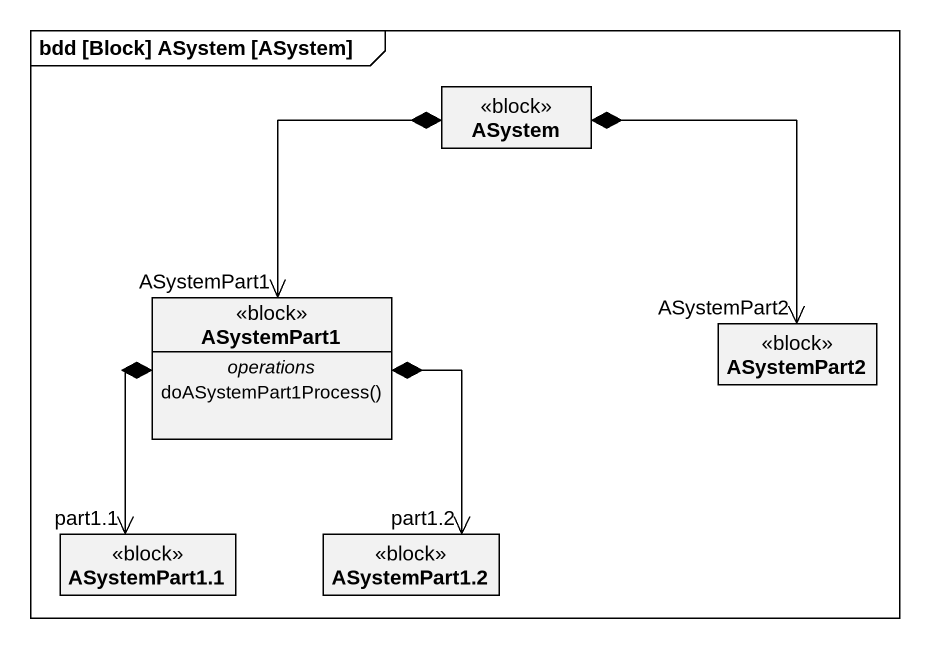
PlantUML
@startuml
mainframe bdd [Block] ASystem [ASystem]
hide circle
hide empty members
class ASystem <<block>>
class ASystemPart1 <<block>> {
  -- operations --
  doASystemPart1Process()
}
class ASystemPart2 <<block>>
class "ASystemPart1.1" as ASystemPart1_1 <<block>>
class "ASystemPart1.2" as ASystemPart1_2 <<block>>
ASystem *--> "ASystemPart1" ASystemPart1
ASystem *--> "ASystemPart2" ASystemPart2
ASystemPart1_1 "part1.1" <-up-* ASystemPart1
ASystemPart1_2 "part1.2" <-up-* ASystemPart1
@enduml
